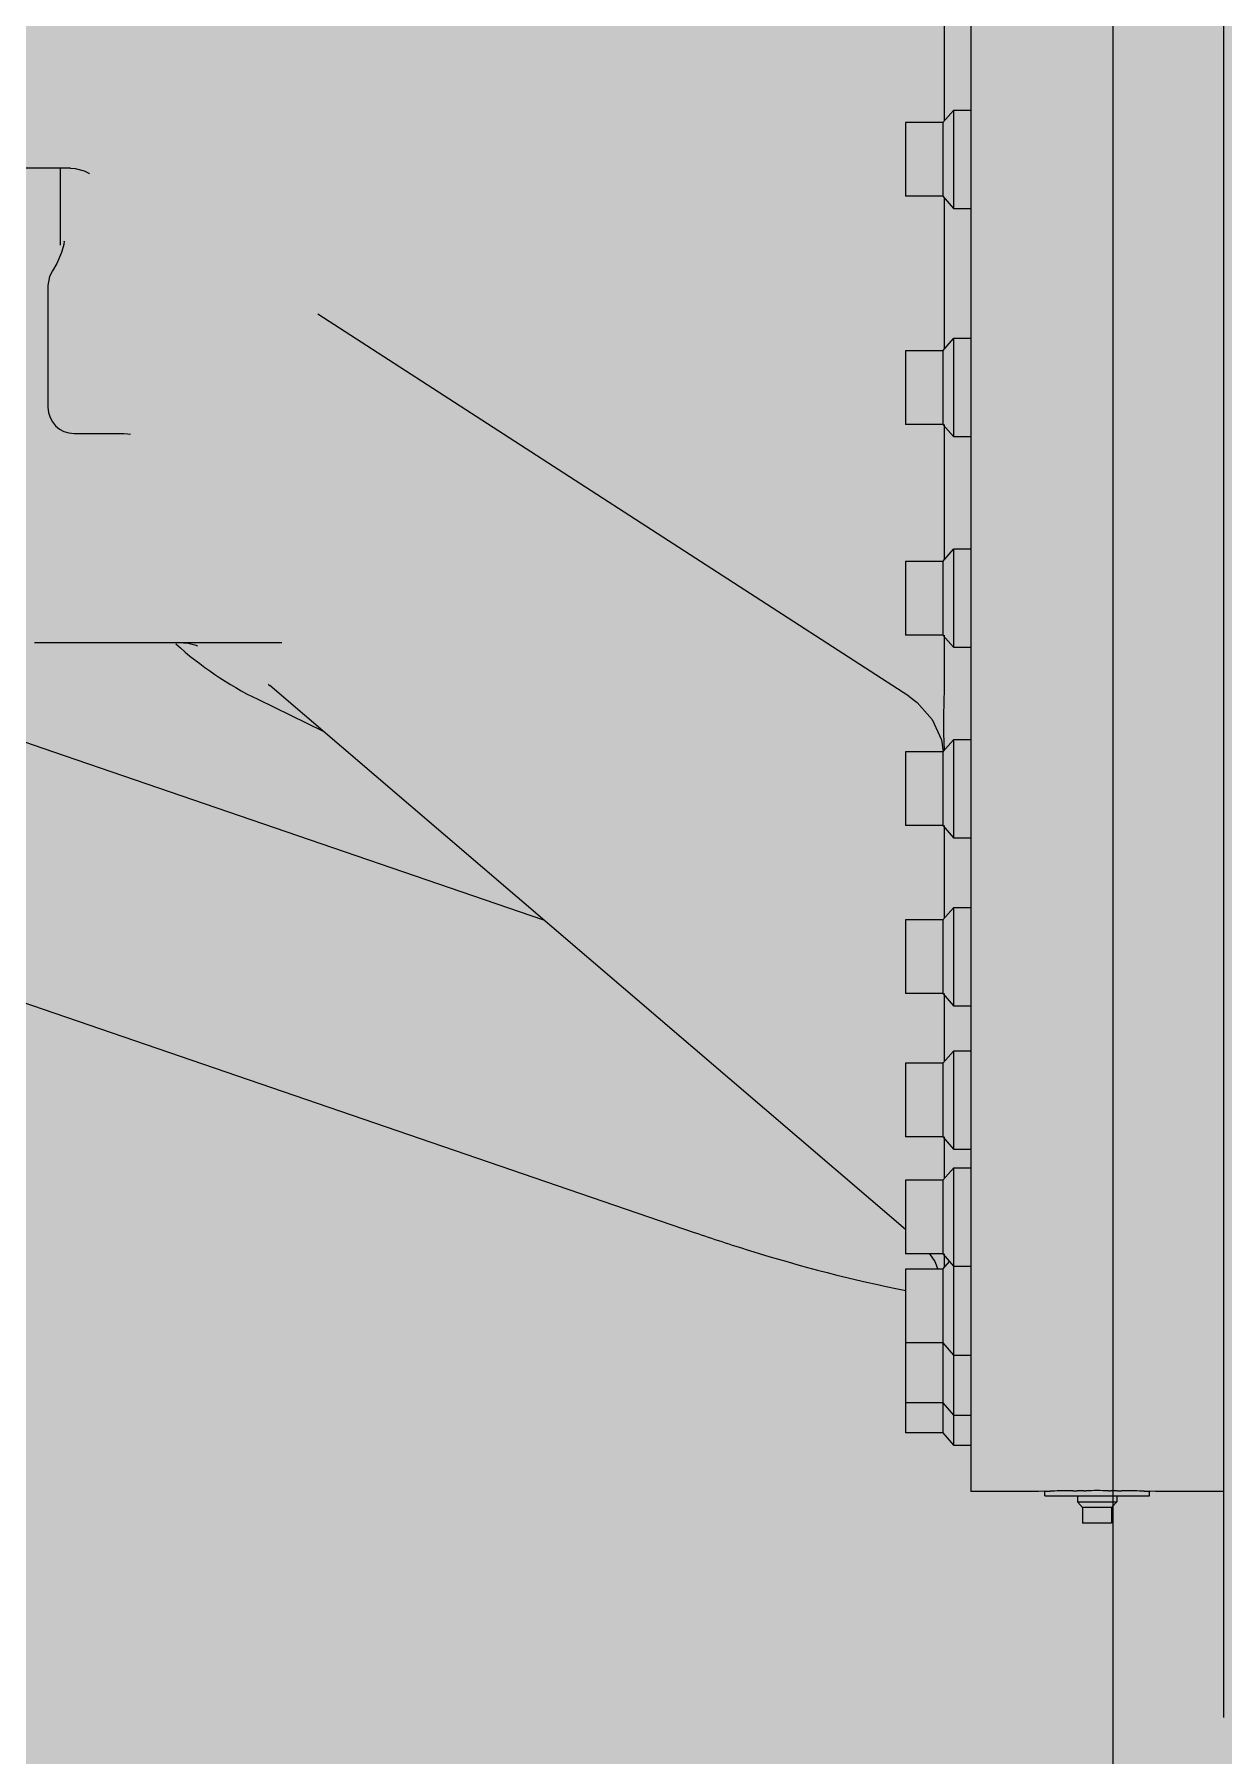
# Model space of a CAD drawing. Extents: x -18489 to 195597, y -1599 to 112111.
# Drawn here: x -14574.69 to -14545.82, y 2992.08 to 3033.88 of the extents above; entities that cross this region are included whole.
import ezdxf

# ---------------------------------------------------------------- set-up
doc = ezdxf.new("R2010")
doc.units = 0
doc.header["$LTSCALE"] = 100
for name, color, linetype in [('188K-SM-03-F10-MECH-EQ-Y2257103$0$0 Xref', 8, 'Continuous'), ('188K-SM-03-F10-MECH-EQ-Y2257103$0$M-EQU-FOUNDATION', 8, 'Continuous'), ('188K-SM-03-F10-MECH-EQ-Y2257103$0$Micron CUP L10 HVAC EQU$0$M-MECH-EQU', 136, 'Continuous'), ('188K-SM-03-F10-MECH-EQ-Y2257103$0$Micron CUP L10 HVAC EQU$0$M-PHASE1 AREA', 252, 'Continuous')]:
    doc.layers.add(name, color=color, linetype=linetype)

# ---------------------------------------------------------------- blocks, each defined once
blk = doc.blocks.new('188K-SM-03-F10-MECH-EQ-Y2257103$0$Micron CUP L10 HVAC EQU$0$A$C0c53ceb0')
at = {"layer": '188K-SM-03-F10-MECH-EQ-Y2257103$0$Micron CUP L10 HVAC EQU$0$M-PHASE1 AREA'}
for p, q in [((15946.39442, 22878.08583), (15946.39442, 19633.4986)), ((15973.29009, 22076.66037), (15973.29009, 20755.90123)), ((15911.88678, 22022.36767), (15911.88678, 20810.79399)), ((15905.54346, 21143.66885), (15905.54346, 21183.85107)), ((15905.16286, 21143.22098), (15907.67481, 21146.17696)), ((15907.67481, 21146.17696), (15907.67481, 21122.37684)), ((15911.88678, 21146.17696), (15907.67481, 21146.17696)), ((15896.02848, 21143.22098), (15896.02848, 21125.33282)), ((15905.16286, 21143.22098), (15896.02848, 21143.22098)), ((15905.16286, 21143.22098), (15905.16286, 21125.33282)), ((15693.31049, 21132.14253), (15668.68771, 21132.14253)), ((15690.88559, 21114.36892), (15690.88559, 21132.14253)), ((15693.31021, 21132.14254), (15694.40182, 21132.0785)), ((15694.40182, 21132.0785), (15696.59728, 21131.51773)), ((15696.59728, 21131.51773), (15697.74212, 21130.89651)), ((15697.74212, 21130.89651), (15697.93456, 21130.74709)), ((15905.16286, 21125.33282), (15896.02848, 21125.33282)), ((15905.16286, 21125.33282), (15907.67481, 21122.37684)), ((15905.54346, 21088.25334), (15905.54346, 21124.88495)), ((15907.67481, 21122.37684), (15911.88678, 21122.37684)), ((15690.88934, 21113.45484), (15690.88559, 21114.36898)), ((15691.65329, 21113.59488), (15691.14375, 21111.63025)), ((15691.77662, 21114.4435), (15691.65329, 21113.59488)), ((15691.76979, 21114.30054), (15691.77662, 21114.4435)), ((15690.02141, 21108.99499), (15688.94897, 21107.21587)), ((15691.14375, 21111.63025), (15690.02141, 21108.99499)), ((15688.23282, 21105.82908), (15687.84079, 21103.63349)), ((15688.94874, 21107.21547), (15688.23282, 21105.82908)), ((15687.84079, 21103.63082), (15687.84079, 21074.04316)), ((15896.83939, 21003.94344), (15753.34925, 21096.63892)), ((15896.02848, 21087.80546), (15896.02848, 21069.91731)), ((15905.16286, 21087.80546), (15896.02848, 21087.80546)), ((15905.16286, 21087.80546), (15907.67481, 21090.76145)), ((15905.16286, 21087.80546), (15905.16286, 21069.91731)), ((15907.67481, 21090.76145), (15907.67481, 21066.96132)), ((15911.88678, 21090.76145), (15907.67481, 21090.76145)), ((15694.18411, 21067.69836), (15706.25539, 21067.69836)), ((15706.25505, 21067.6984), (15707.23249, 21067.64099)), ((15707.23249, 21067.64099), (15707.84776, 21067.52475)), ((15905.16286, 21069.91731), (15896.02848, 21069.91731)), ((15905.16286, 21069.91731), (15907.67481, 21066.96132)), ((15905.54346, 21037.08541), (15905.54346, 21069.91731)), ((15907.67481, 21066.96132), (15911.88678, 21066.96132)), ((15905.16286, 21036.63753), (15907.67481, 21039.59352)), ((15907.67481, 21039.59352), (15907.67481, 21015.79339)), ((15911.88678, 21039.59352), (15907.67481, 21039.59352)), ((15896.02848, 21036.63753), (15896.02848, 21018.74938)), ((15905.16286, 21036.63753), (15896.02848, 21036.63753)), ((15905.16286, 21036.63753), (15905.16286, 21018.74938)), ((15684.796, 21016.95182), (15744.60996, 21016.95182)), ((15719.21419, 21016.95182), (15719.5818, 21016.94792)), ((15719.5818, 21016.94792), (15721.84638, 21016.74714)), ((15721.84638, 21016.74714), (15723.51282, 21016.38189)), ((15905.16286, 21018.74938), (15896.02848, 21018.74938)), ((15905.16286, 21018.74938), (15907.67481, 21015.79339)), ((15905.54346, 21005.64758), (15905.54346, 21018.74938)), ((15723.51282, 21016.38189), (15724.17886, 21016.16659)), ((15907.67481, 21015.79339), (15911.88678, 21015.79339)), ((15741.36327, 21006.76447), (15741.34087, 21006.78052)), ((15741.34087, 21006.78052), (15741.50032, 21006.65547)), ((15741.37474, 21006.75634), (15741.37775, 21006.75422)), ((15741.50032, 21006.65547), (15741.69267, 21006.49508)), ((15896.02848, 20874.37123), (15741.69258, 21006.49516)), ((15905.39926, 20999.20408), (15905.54346, 21005.66439)), ((15738.7668, 21003.14446), (15754.66319, 20995.39128)), ((15896.83987, 21003.94313), (15898.9309, 21002.37898)), ((15898.9309, 21002.37898), (15902.50453, 20998.27499)), ((15669.93995, 20996.9766), (15688.96991, 20990.45205)), ((15902.50453, 20998.27499), (15904.76921, 20993.33188)), ((15904.76921, 20993.33188), (15905.1967, 20990.36561)), ((15905.16286, 20990.36074), (15907.67481, 20993.31672)), ((15905.50192, 20990.71057), (15905.39926, 20994.87862)), ((15907.67481, 20993.31672), (15907.67481, 20969.51659)), ((15911.88678, 20993.31672), (15907.67481, 20993.31672)), ((15688.96991, 20990.45205), (15808.17332, 20949.5823)), ((15896.02848, 20990.36074), (15896.02848, 20972.47258)), ((15905.16286, 20990.36074), (15896.02848, 20990.36074)), ((15905.16286, 20990.36074), (15905.16286, 20972.47258)), ((15905.16286, 20972.47258), (15896.02848, 20972.47258)), ((15905.16286, 20972.47258), (15907.67481, 20969.51659)), ((15905.54346, 20950.00499), (15905.54346, 20972.47258)), ((15907.67481, 20969.51659), (15911.88678, 20969.51659)), ((15905.16286, 20949.55711), (15907.67481, 20952.5131)), ((15907.67481, 20952.5131), (15907.67481, 20928.71297)), ((15911.88678, 20952.5131), (15907.67481, 20952.5131)), ((15896.02848, 20949.55711), (15896.02848, 20931.66896)), ((15905.16286, 20949.55711), (15896.02848, 20949.55711)), ((15905.16286, 20949.55711), (15905.16286, 20931.66896)), ((15662.34066, 20936.22025), (15844.77239, 20873.67223)), ((15905.16286, 20931.66896), (15896.02848, 20931.66896)), ((15905.16286, 20931.66896), (15907.67481, 20928.71297)), ((15905.54346, 20915.18773), (15905.54346, 20931.66896)), ((15907.67481, 20928.71297), (15911.88678, 20928.71297)), ((15905.16286, 20914.73986), (15907.67481, 20917.69584)), ((15907.67481, 20917.69584), (15907.67481, 20893.89571)), ((15911.88678, 20917.69584), (15907.67481, 20917.69584)), ((15896.02848, 20914.73986), (15896.02848, 20896.8517)), ((15905.16286, 20914.73986), (15896.02848, 20914.73986)), ((15905.16286, 20914.73986), (15905.16286, 20896.8517)), ((15905.16286, 20896.8517), (15896.02848, 20896.8517)), ((15905.16286, 20896.8517), (15907.67481, 20893.89571)), ((15905.54346, 20886.79475), (15905.54346, 20896.8517)), ((15907.67481, 20893.89571), (15911.88678, 20893.89571)), ((15905.16286, 20886.34687), (15907.67481, 20889.30286)), ((15907.67481, 20889.30286), (15907.67481, 20822.01061)), ((15911.88678, 20889.30286), (15907.67481, 20889.30286)), ((15896.02848, 20886.34687), (15896.02848, 20868.45872)), ((15905.16286, 20886.34687), (15896.02848, 20886.34687)), ((15905.16286, 20886.34687), (15905.16286, 20868.45872)), ((15905.16286, 20868.45872), (15896.02848, 20868.45872)), ((15901.86857, 20868.45872), (15903.17912, 20866.65277)), ((15903.17912, 20866.65277), (15903.94504, 20864.73527)), ((15905.16286, 20868.45872), (15907.67481, 20865.50273)), ((15905.16286, 20864.73527), (15906.74492, 20866.59699)), ((15905.54346, 20865.18315), (15905.54346, 20868.45872)), ((15896.02848, 20864.76629), (15896.02848, 20824.9666)), ((15903.93265, 20864.76629), (15896.02848, 20864.76629)), ((15905.16286, 20864.73527), (15896.02848, 20864.73527)), ((15905.16286, 20864.73527), (15905.16286, 20824.9666)), ((15907.67481, 20865.50273), (15911.88678, 20865.50273)), ((15905.16286, 20846.84711), (15896.02848, 20846.84711)), ((15905.16286, 20846.84711), (15907.67481, 20843.89113)), ((15907.67481, 20843.89113), (15911.88678, 20843.89113)), ((15905.16286, 20832.28871), (15896.02848, 20832.28871)), ((15905.16286, 20832.28871), (15907.67481, 20829.33272)), ((15907.67481, 20829.33272), (15911.88678, 20829.33272)), ((15905.16286, 20824.9666), (15896.02848, 20824.9666)), ((15905.16286, 20824.9666), (15907.67481, 20822.01061)), ((15907.67481, 20822.01061), (15911.88678, 20822.01061)), ((15928.3794, 20810.79399), (15911.88678, 20810.79399)), ((15929.8774, 20810.82685), (15928.38003, 20810.79405)), ((15929.7322, 20810.82424), (15930.2834, 20810.83566)), ((15929.9018, 20809.70294), (15929.9018, 20810.82736)), ((15929.9018, 20809.70294), (15955.27507, 20809.70294)), ((15930.2834, 20810.83566), (15931.15638, 20810.85276)), ((15936.66499, 20810.93168), (15937.76986, 20810.94149)), ((15937.83094, 20809.70294), (15937.83094, 20808.23129)), ((15937.83094, 20808.23129), (15939.06155, 20806.91188)), ((15937.83094, 20808.23129), (15947.34592, 20808.23129)), ((15939.36897, 20810.95204), (15939.85715, 20810.95443)), ((15945.31995, 20810.95443), (15945.80824, 20810.95204)), ((15947.34592, 20808.23129), (15946.11532, 20806.91188)), ((15947.34592, 20809.70294), (15947.34592, 20808.23129)), ((15947.41932, 20810.94139), (15948.51476, 20810.93166)), ((15954.00141, 20810.85312), (15954.88937, 20810.83574)), ((15954.88937, 20810.83574), (15955.44304, 20810.82427)), ((15955.27507, 20809.70294), (15955.27507, 20810.82736)), ((15956.79684, 20810.79405), (15955.29947, 20810.82685)), ((15973.29009, 20810.79399), (15956.79746, 20810.79399)), ((15939.06155, 20806.91188), (15939.06155, 20803.10589)), ((15946.11532, 20806.91188), (15939.06155, 20806.91188)), ((15946.11532, 20806.91188), (15946.11532, 20803.10589)), ((15946.11532, 20803.10589), (15939.06155, 20803.10589))]:
    blk.add_line(p, q, dxfattribs=at)
for centre, radius, start, end in [((15694.18411, 21074.04168), 6.34332, 180, 270), ((15684.796, 21023.29514), 6.34332, 267.7075572, 270), ((15776.13978, 21079.77042), 85.25419, 227.8047919, 244), ((13901.94, 20997.04112), 2003.46041, 359.93930707, 0.0606931), ((15942.57101, 20206.30337), 604.65714, 90.86216298, 91.08168605), ((15942.65087, 20200.15407), 610.80694, 90.56150481, 90.8609735), ((15942.55706, 20206.67497), 604.28548, 90.30228172, 90.45390641), ((15942.60582, 20204.29953), 606.66113, 90.00164385, 90.25959736), ((15942.57097, 20204.3157), 606.64495, 89.74036575, 89.99835196), ((15942.61993, 20206.68344), 604.27701, 89.54493158, 89.69769213), ((15942.51427, 20199.2139), 611.74718, 89.13946704, 89.43799038), ((15942.65116, 20208.96282), 601.99731, 88.91966356, 89.13855894)]:
    blk.add_arc(centre, radius, start, end, dxfattribs=at)
blk.add_open_spline([(15844.77239, 20873.67223), (15849.22352, 20872.14612), (15866.10389, 20866.63236), (15883.32178, 20862.08629), (15896.13817, 20859.60525)], degree=3, knots=[0, 0, 0, 0, 0.264951461, 1, 1, 1, 1], dxfattribs=at)
blk = doc.blocks.new('188K-SM-03-F10-MECH-EQ-Y2257103$0$Micron CUP L10 HVAC EQU')
at = {"layer": '188K-SM-03-F10-MECH-EQ-Y2257103$0$Micron CUP L10 HVAC EQU$0$M-MECH-EQU'}
blk.add_blockref('188K-SM-03-F10-MECH-EQ-Y2257103$0$Micron CUP L10 HVAC EQU$0$A$C0c53ceb0', (-206166.7, 2082.18), dxfattribs=at)
blk = doc.blocks.new('188K-SM-03-F10-MECH-EQ-Y2257103')
at = {"layer": '188K-SM-03-F10-MECH-EQ-Y2257103$0$M-EQU-FOUNDATION'}
h = blk.add_hatch(dxfattribs=at)
h.set_pattern_fill('AR-CONC', color=256, scale=0.1)
h.set_pattern_definition([(50, (4473.521, 709.199), (18.218467, -1.593909), [1.905, -20.955]), (355, (4473.521, 709.2), (-3.524342, 19.105685), [1.524, -16.764058]), (100.45144, (4475.04, 709.066), (14.694125, 17.511775), [1.619001, -17.809024]), (46.1842, (4473.521, 714.28), (27.107904, -4.204233), [2.8575, -31.4325]), (96.63556, (4475.78, 713.93), (23.740413, 24.742612), [2.428502, -26.71356]), (351.18415, (4473.52, 714.28), (23.740413, 24.742612), [2.285997, -25.145973]), (21, (4476.061, 713.009), (15.161439, -10.22652), [1.905, -20.955]), (326, (4476.061, 713.01), (6.180203, 18.418797), [1.524, -16.764]), (71.45144, (4477.325, 712.157), (21.341642, 8.192277), [1.619001, -17.808994]), (37.5, (4473.5214, 709.199), (0.3088603, 8.4555039), [0, -16.5608, 0, -17.018, 0, -16.8275]), (7.5, (4473.521, 709.199), (6.6819663, 10.0180575), [0, -9.7028, 0, -16.1798, 0, -6.4135]), (327.5, (4467.857, 709.199), (13.5590595, -0.5728744), [0, -6.35, 0, -19.812, 0, -26.289]), (317.5, (4465.317, 709.199), (14.812918, 2.542649), [0, -8.255, 0, -13.1572, 0, -18.669])])
h.paths.add_polyline_path([(-14928.149, 5602.459), (-14278.149, 5602.459), (-14278.149, 1902.459), (-14928.149, 1902.459)], flags=16)
h.paths.add_polyline_path([(-14933.149, 5607.459), (-14273.149, 5607.459), (-14273.149, 1897.459), (-14933.149, 1897.459)])
h = blk.add_hatch(dxfattribs=at)
h.set_pattern_fill('AR-CONC', color=256, scale=0.3)
h.set_pattern_definition([(50, (4473.52, 709.2), (54.6554, -4.78173), [5.715, -62.865]), (355, (4473.52, 709.2), (-10.57303, 57.31705), [4.572, -50.29218]), (100.45144, (4478.076, 708.8), (44.08237, 52.53533), [4.857, -53.42707]), (46.1842, (4473.52, 724.44), (81.32371, -12.6127), [8.5725, -94.2975]), (96.63556, (4480.3, 723.39), (71.22124, 74.22784), [7.2855, -80.14068]), (351.18415, (4473.52, 724.44), (71.22124, 74.22784), [6.858, -75.43792]), (21, (4481.14, 720.63), (45.48432, -30.67956), [5.715, -62.865]), (326, (4481.14, 720.63), (18.54061, 55.25639), [4.572, -50.292]), (71.45144, (4484.93, 718.07), (64.02493, 24.57683), [4.857, -53.42698]), (37.5, (4473.521, 709.2), (0.926581, 25.366512), [0, -49.6824, 0, -51.054, 0, -50.4825]), (7.5, (4473.52, 709.2), (20.0459, 30.054172), [0, -29.1084, 0, -48.5394, 0, -19.2405]), (327.5, (4456.529, 709.2), (40.677179, -1.718623), [0, -19.05, 0, -59.436, 0, -78.867]), (317.5, (4448.91, 709.2), (44.438754, 7.62795), [0, -24.765, 0, -39.4716, 0, -56.007])])
h.paths.add_polyline_path([(-14918.149, 5592.459), (-14288.149, 5592.459), (-14288.149, 1912.459), (-14918.149, 1912.459)])
at = {"layer": '188K-SM-03-F10-MECH-EQ-Y2257103$0$0 Xref', "xscale": 0.1, "yscale": 0.1, "zscale": 0.1}
blk.add_blockref('188K-SM-03-F10-MECH-EQ-Y2257103$0$Micron CUP L10 HVAC EQU', (4473.521, 709.199), dxfattribs=at)

msp = doc.modelspace()

# ---------------------------------------------------------------- block references
msp.add_blockref('188K-SM-03-F10-MECH-EQ-Y2257103', (0, 0))

doc.saveas('drawing.dxf')
